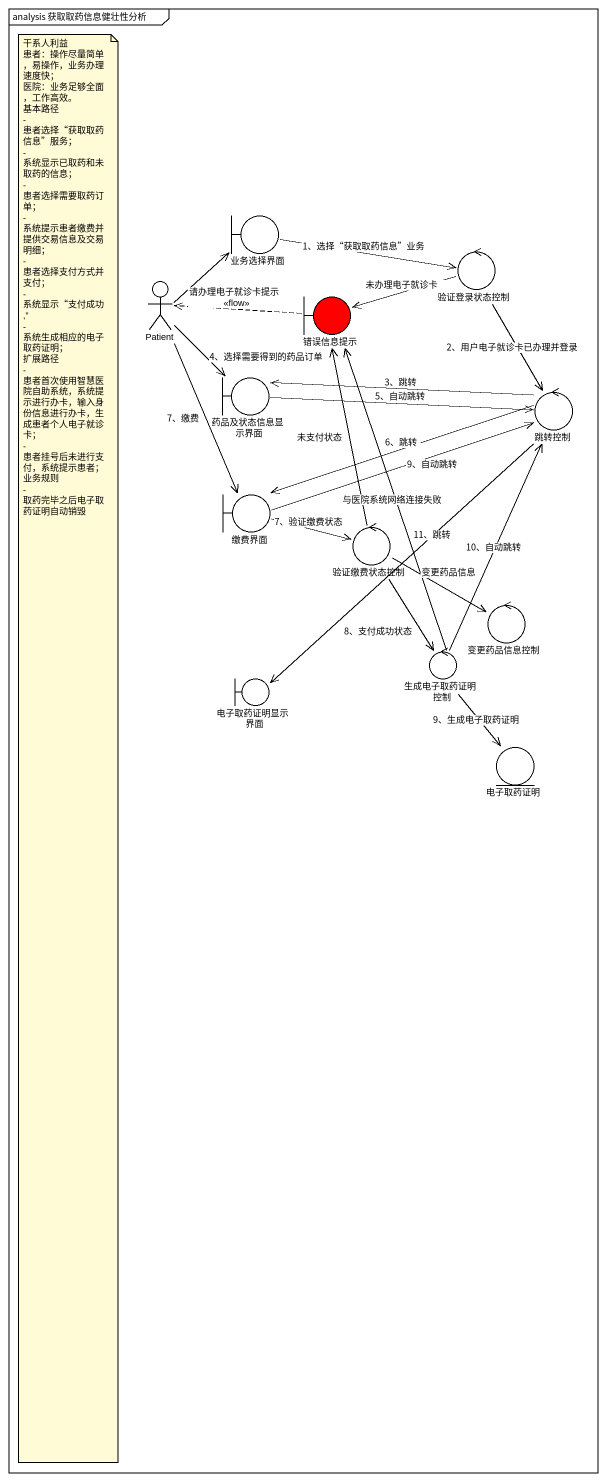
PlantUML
@startuml
mainframe analysis 获取取药信息健壮性分析
boundary 业务选择界面
control 验证登录状态控制
actor Patient
boundary 错误信息提示 #FF0000
boundary 药品及状态信息显示界面
control 跳转控制
boundary 缴费界面
control 验证缴费状态控制
control 变更药品信息控制
control 生成电子取药证明控制
boundary 电子取药证明显示界面
entity 电子取药证明
业务选择界面 -right-> 验证登录状态控制 : 1、选择“获取取药信息”业务
验证登录状态控制 -left-> 错误信息提示 : 未办理电子就诊卡
验证登录状态控制 --> 跳转控制 : 2、用户电子就诊卡已办理并登录
Patient -up-> 业务选择界面
Patient --> 药品及状态信息显示界面 : 4、选择需要得到的药品订单
Patient --> 缴费界面 : 7、缴费
错误信息提示 .left.> Patient : 请办理电子就诊卡提示\n<<flow>>
药品及状态信息显示界面 -right-> 跳转控制 : 5、自动跳转
跳转控制 -left-> 药品及状态信息显示界面 : 3、跳转
跳转控制 -left-> 缴费界面 : 6、跳转
跳转控制 --> 电子取药证明显示界面 : 11、跳转
缴费界面 -right-> 跳转控制 : 9、自动跳转
缴费界面 -right-> 验证缴费状态控制 : 7、验证缴费状态
验证缴费状态控制 -up-> 错误信息提示 : 未支付状态
验证缴费状态控制 -right-> 变更药品信息控制 : 变更药品信息
验证缴费状态控制 --> 生成电子取药证明控制 : 8、支付成功状态
生成电子取药证明控制 -up-> 错误信息提示 : 与医院系统网络连接失败
生成电子取药证明控制 -up-> 跳转控制 : 10、自动跳转
生成电子取药证明控制 --> 电子取药证明 : 9、生成电子取药证明
note as N1
  干系人利益
  患者：操作尽量简单，易操作，业务办理速度快；
  医院：业务足够全面，工作高效。
  基本路径
  - 患者选择“获取取药信息”服务；
  - 系统显示已取药和未取药的信息；
  - 患者选择需要取药订单；
  - 系统提示患者缴费并提供交易信息及交易明细；
  - 患者选择支付方式并支付；
  - 系统显示“支付成功,”
  - 系统生成相应的电子取药证明；
  扩展路径
  - 患者首次使用智慧医院自助系统，系统提示进行办卡，输入身份信息进行办卡，生成患者个人电子就诊卡；
  - 患者挂号后未进行支付，系统提示患者；
  业务规则
  - 取药完毕之后电子取药证明自动销毁
end note
@enduml
